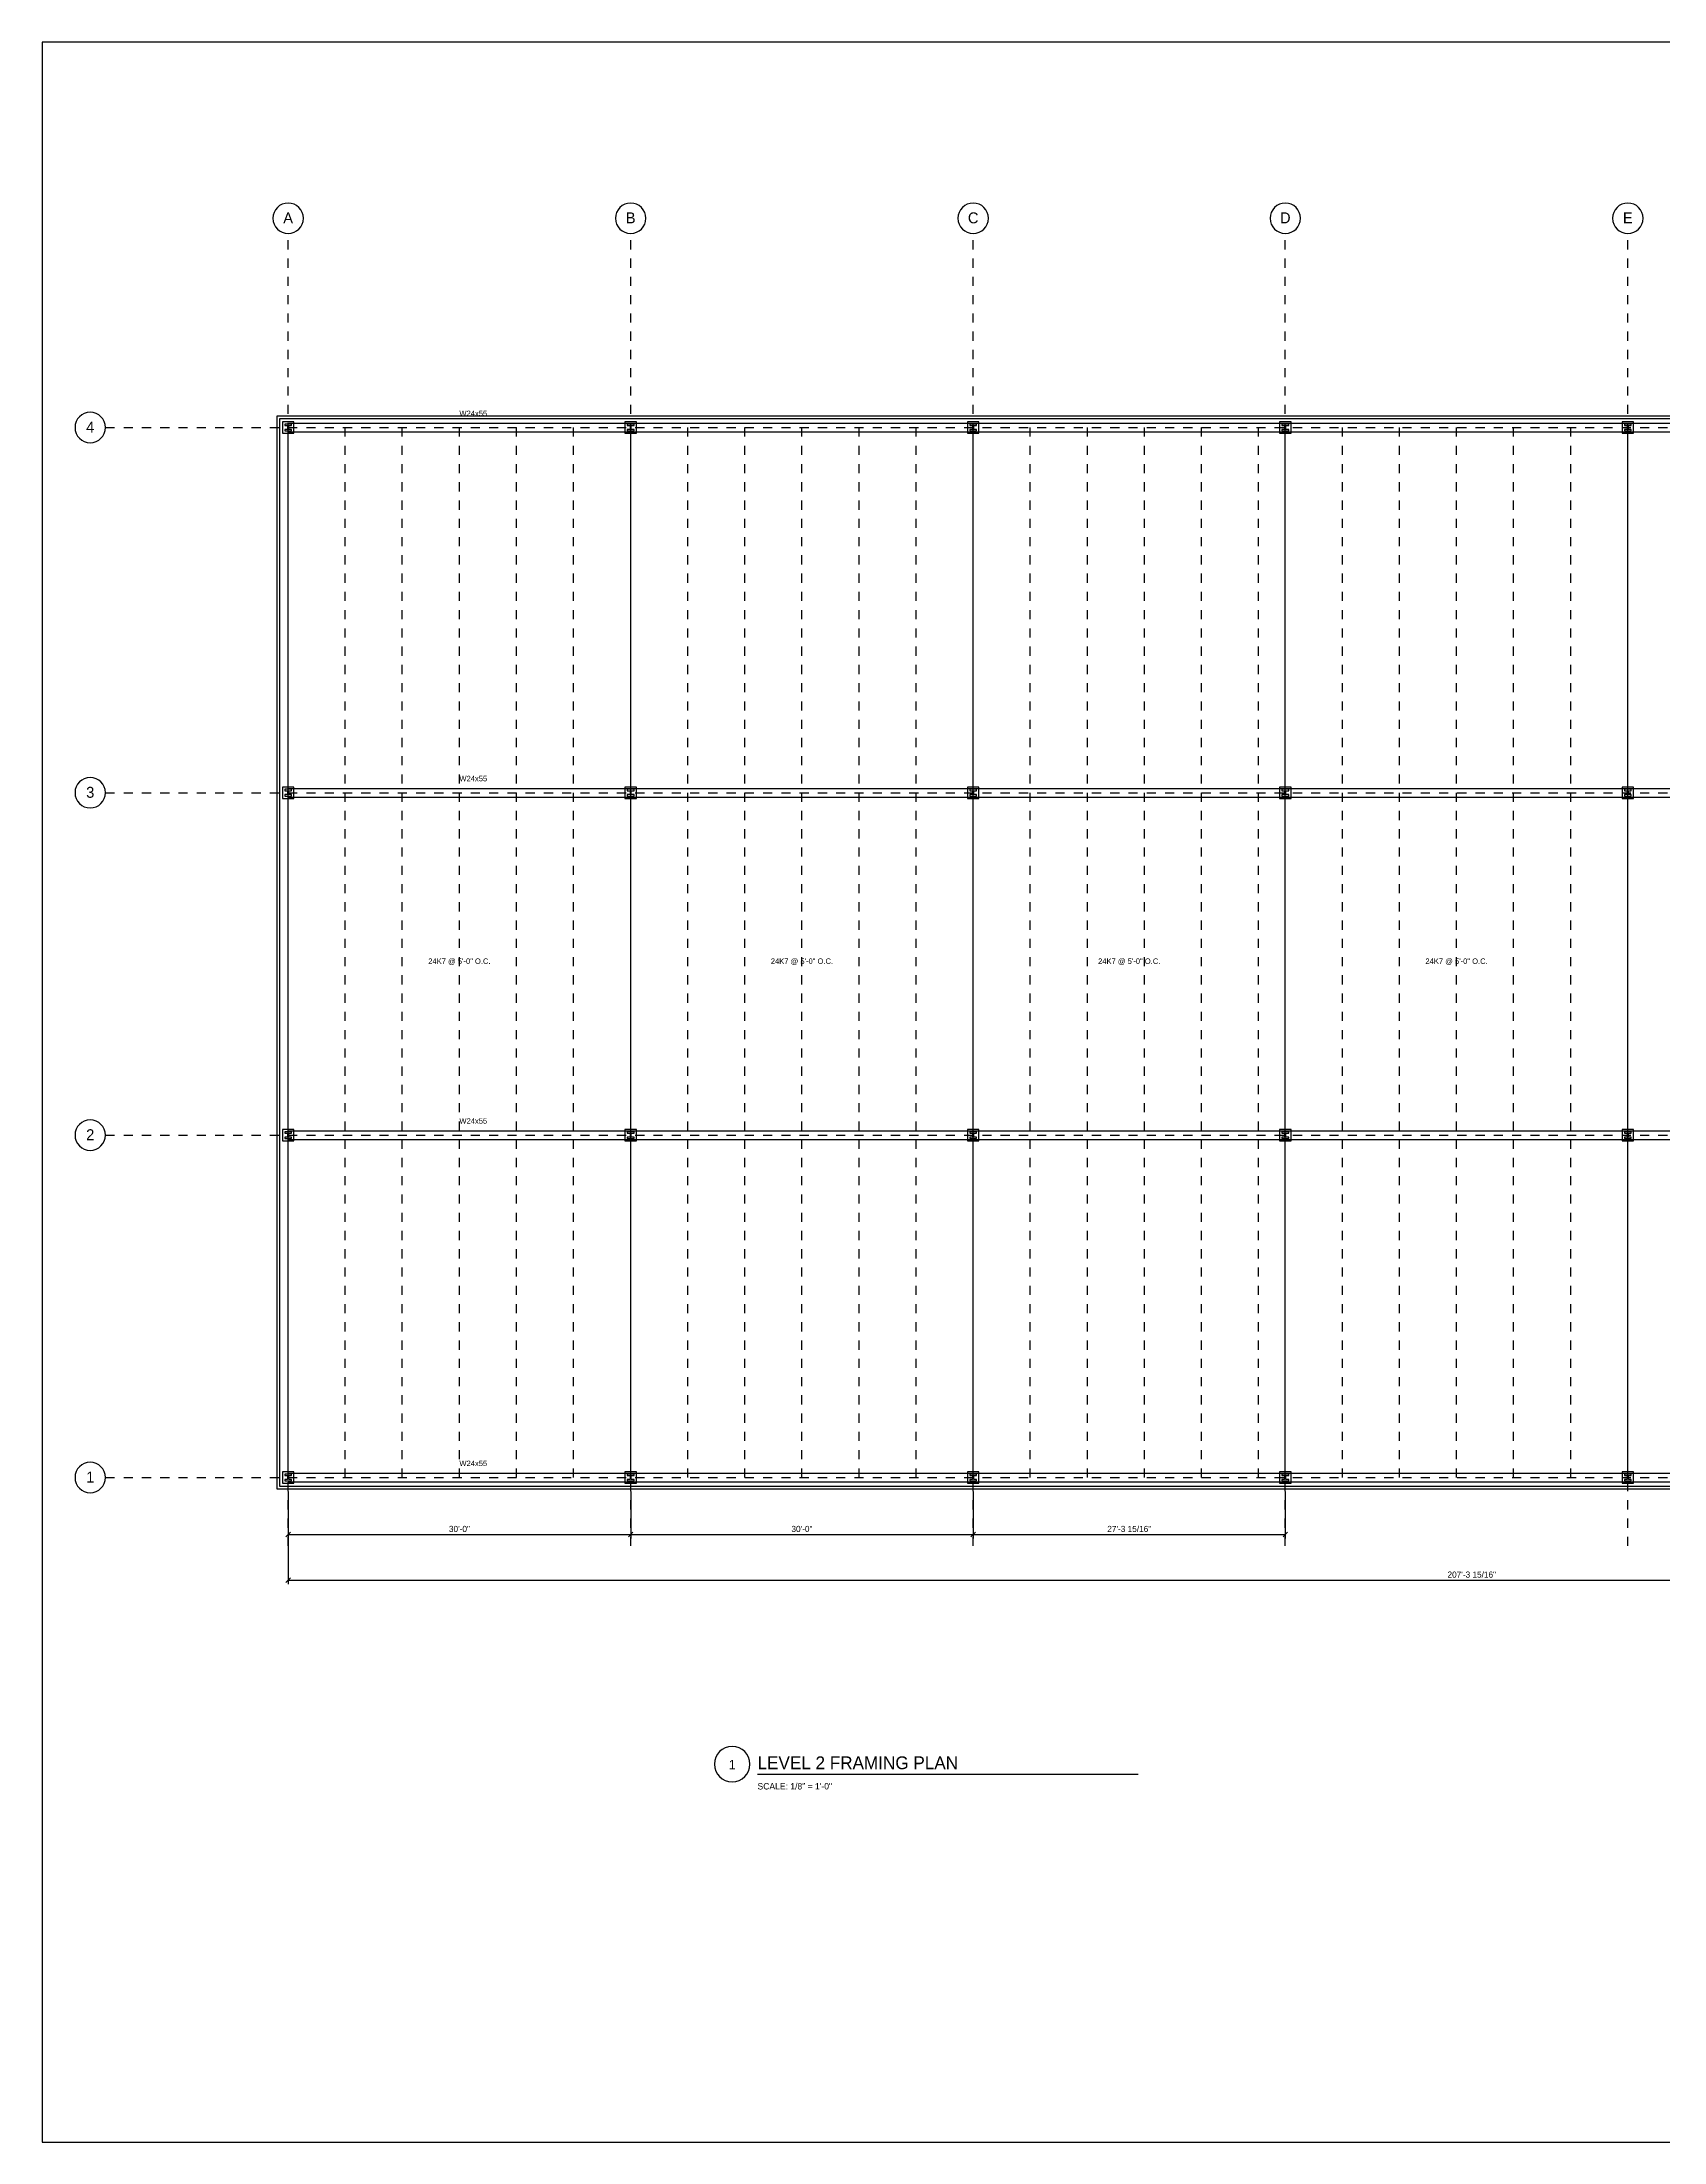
# Model space of a CAD drawing. Header units: inches. Extents: x 0.5 to 35.5, y 0.5 to 23.5.
# Drawn here: x 0.5 to 18.26, y 0.5 to 23.5 of the extents above; entities that cross this region are included whole.
import ezdxf
from ezdxf.enums import TextEntityAlignment as Align

# ---------------------------------------------------------------- set-up
doc = ezdxf.new("R2010")
doc.units = ezdxf.units.IN
doc.linetypes.add('DASHED', pattern=[0.125, 0.0833, -0.0417])
for name, color, linetype in [('A-ANNO-DIMS', 7, 'CONTINUOUS'), ('A-ANNO-SYMB', 1, 'CONTINUOUS'), ('A-ANNO-TEXT', 2, 'CONTINUOUS'), ('A-COLS', 5, 'CONTINUOUS'), ('G-ANNO-TTLB', 3, 'CONTINUOUS'), ('S-ANNO', 4, 'CONTINUOUS'), ('S-BEAM', 2, 'CONTINUOUS'), ('S-GRID', 1, 'CONTINUOUS'), ('S-JOIS', 3, 'CONTINUOUS'), ('S-SLAB', 6, 'CONTINUOUS')]:
    doc.layers.add(name, color=color, linetype=linetype)

msp = doc.modelspace()

# ---------------------------------------------------------------- linework, layer by layer
at = {"layer": 'A-ANNO-DIMS'}
for p, q in [((3.19444, 7.625), (3.19444, 6.61111)), ((3.19444, 7.625), (3.19444, 7.11111)), ((6.94444, 7.625), (6.94444, 7.11111)), ((6.94444, 7.625), (6.94444, 7.11111)), ((10.69444, 7.625), (10.69444, 7.11111)), ((10.69444, 7.625), (10.69444, 7.11111)), ((14.11069, 7.625), (14.11069, 7.11111)), ((3.16989, 7.12823), (3.219, 7.17733)), ((3.19444, 7.15278), (6.94444, 7.15278)), ((6.91989, 7.12823), (6.969, 7.17733)), ((6.91989, 7.12823), (6.969, 7.17733)), ((6.94444, 7.15278), (10.69444, 7.15278)), ((10.66989, 7.12823), (10.719, 7.17733)), ((10.66989, 7.12823), (10.719, 7.17733)), ((10.69444, 7.15278), (14.11069, 7.15278)), ((14.08614, 7.12823), (14.13525, 7.17733)), ((3.16989, 6.62823), (3.219, 6.67733)), ((3.19444, 6.65278), (29.11069, 6.65278))]:
    msp.add_line(p, q, dxfattribs=at)
at = {"layer": 'A-ANNO-SYMB'}
for p, q in [((8.05556, 4.83333), (8.01637, 4.82938)), ((8.09474, 4.82938), (8.05556, 4.83333)), ((7.86506, 4.67808), (7.86111, 4.63889)), ((7.86111, 4.63889), (7.86506, 4.5997)), ((7.87639, 4.71458), (7.86506, 4.67808)), ((7.89432, 4.7476), (7.87639, 4.71458)), ((7.91806, 4.77638), (7.89432, 4.7476)), ((7.94684, 4.80013), (7.91806, 4.77638)), ((7.97987, 4.81805), (7.94684, 4.80013)), ((8.01637, 4.82938), (7.97987, 4.81805)), ((8.13124, 4.81805), (8.09474, 4.82938)), ((8.16427, 4.80013), (8.13124, 4.81805)), ((8.19305, 4.77638), (8.16427, 4.80013)), ((8.21679, 4.7476), (8.19305, 4.77638)), ((8.23472, 4.71458), (8.21679, 4.7476)), ((8.24605, 4.67808), (8.23472, 4.71458)), ((8.25, 4.63889), (8.24605, 4.67808)), ((8.24605, 4.5997), (8.25, 4.63889)), ((7.86506, 4.5997), (7.87639, 4.5632)), ((7.87639, 4.5632), (7.89432, 4.53017)), ((7.89432, 4.53017), (7.91806, 4.5014)), ((7.91806, 4.5014), (7.94684, 4.47765)), ((7.94684, 4.47765), (7.97987, 4.45972)), ((7.97987, 4.45972), (8.01637, 4.44839)), ((8.01637, 4.44839), (8.05556, 4.44444)), ((8.05556, 4.44444), (8.09474, 4.44839)), ((8.09474, 4.44839), (8.13124, 4.45972)), ((8.13124, 4.45972), (8.16427, 4.47765)), ((8.16427, 4.47765), (8.19305, 4.5014)), ((8.19305, 4.5014), (8.21679, 4.53017)), ((8.21679, 4.53017), (8.23472, 4.5632)), ((8.23472, 4.5632), (8.24605, 4.5997))]:
    msp.add_line(p, q, dxfattribs=at)
at = {"layer": 'A-ANNO-TEXT'}
msp.add_line((8.33333, 4.52778), (12.5, 4.52778), dxfattribs=at)
at = {"layer": 'A-COLS'}
for p, q in [((3.25694, 19.34028), (3.13194, 19.34028)), ((3.13194, 19.34028), (3.13194, 19.21528)), ((3.25694, 19.21528), (3.25694, 19.34028)), ((7.00694, 19.34028), (6.88194, 19.34028)), ((6.88194, 19.34028), (6.88194, 19.21528)), ((7.00694, 19.21528), (7.00694, 19.34028)), ((10.75694, 19.34028), (10.63194, 19.34028)), ((10.63194, 19.34028), (10.63194, 19.21528)), ((10.75694, 19.21528), (10.75694, 19.34028)), ((14.17361, 19.34028), (14.04861, 19.34028)), ((14.04861, 19.34028), (14.04861, 19.21528)), ((14.17361, 19.21528), (14.17361, 19.34028)), ((17.92361, 19.34028), (17.79861, 19.34028)), ((17.79861, 19.34028), (17.79861, 19.21528)), ((17.92361, 19.21528), (17.92361, 19.34028)), ((3.13194, 19.21528), (3.25694, 19.21528)), ((3.23194, 19.31528), (3.15694, 19.31528)), ((3.15694, 19.31528), (3.15694, 19.29861)), ((3.15694, 19.29861), (3.1875, 19.29861)), ((3.1875, 19.25694), (3.15694, 19.25694)), ((3.15694, 19.25694), (3.15694, 19.24028)), ((3.15694, 19.24028), (3.23194, 19.24028)), ((3.1875, 19.29861), (3.1875, 19.25694)), ((3.20139, 19.25694), (3.20139, 19.29861)), ((3.20139, 19.29861), (3.23194, 19.29861)), ((3.23194, 19.25694), (3.20139, 19.25694)), ((3.23194, 19.29861), (3.23194, 19.31528)), ((3.23194, 19.24028), (3.23194, 19.25694)), ((6.88194, 19.21528), (7.00694, 19.21528)), ((6.98194, 19.31528), (6.90694, 19.31528)), ((6.90694, 19.31528), (6.90694, 19.29861)), ((6.90694, 19.29861), (6.9375, 19.29861)), ((6.9375, 19.25694), (6.90694, 19.25694)), ((6.90694, 19.25694), (6.90694, 19.24028)), ((6.90694, 19.24028), (6.98194, 19.24028)), ((6.9375, 19.29861), (6.9375, 19.25694)), ((6.95139, 19.25694), (6.95139, 19.29861)), ((6.95139, 19.29861), (6.98194, 19.29861)), ((6.98194, 19.25694), (6.95139, 19.25694)), ((6.98194, 19.29861), (6.98194, 19.31528)), ((6.98194, 19.24028), (6.98194, 19.25694)), ((10.63194, 19.21528), (10.75694, 19.21528)), ((10.73194, 19.31528), (10.65694, 19.31528)), ((10.65694, 19.31528), (10.65694, 19.29861)), ((10.65694, 19.29861), (10.6875, 19.29861)), ((10.6875, 19.25694), (10.65694, 19.25694)), ((10.65694, 19.25694), (10.65694, 19.24028)), ((10.65694, 19.24028), (10.73194, 19.24028)), ((10.6875, 19.29861), (10.6875, 19.25694)), ((10.70139, 19.25694), (10.70139, 19.29861)), ((10.70139, 19.29861), (10.73194, 19.29861)), ((10.73194, 19.25694), (10.70139, 19.25694)), ((10.73194, 19.29861), (10.73194, 19.31528)), ((10.73194, 19.24028), (10.73194, 19.25694)), ((14.04861, 19.21528), (14.17361, 19.21528)), ((14.14861, 19.31528), (14.07361, 19.31528)), ((14.07361, 19.31528), (14.07361, 19.29861)), ((14.07361, 19.29861), (14.10417, 19.29861)), ((14.10417, 19.25694), (14.07361, 19.25694)), ((14.07361, 19.25694), (14.07361, 19.24028)), ((14.07361, 19.24028), (14.14861, 19.24028)), ((14.10417, 19.29861), (14.10417, 19.25694)), ((14.11806, 19.25694), (14.11806, 19.29861)), ((14.11806, 19.29861), (14.14861, 19.29861)), ((14.14861, 19.25694), (14.11806, 19.25694)), ((14.14861, 19.29861), (14.14861, 19.31528)), ((14.14861, 19.24028), (14.14861, 19.25694)), ((17.79861, 19.21528), (17.92361, 19.21528)), ((17.89861, 19.31528), (17.82361, 19.31528)), ((17.82361, 19.31528), (17.82361, 19.29861)), ((17.82361, 19.29861), (17.85417, 19.29861)), ((17.85417, 19.25694), (17.82361, 19.25694)), ((17.82361, 19.25694), (17.82361, 19.24028)), ((17.82361, 19.24028), (17.89861, 19.24028)), ((17.85417, 19.29861), (17.85417, 19.25694)), ((17.86806, 19.25694), (17.86806, 19.29861)), ((17.86806, 19.29861), (17.89861, 19.29861)), ((17.89861, 19.25694), (17.86806, 19.25694)), ((17.89861, 19.29861), (17.89861, 19.31528)), ((17.89861, 19.24028), (17.89861, 19.25694)), ((3.25694, 15.34028), (3.13194, 15.34028)), ((3.13194, 15.34028), (3.13194, 15.21528)), ((3.13194, 15.21528), (3.25694, 15.21528)), ((3.23194, 15.31528), (3.15694, 15.31528)), ((3.15694, 15.31528), (3.15694, 15.29861)), ((3.15694, 15.29861), (3.1875, 15.29861)), ((3.1875, 15.25694), (3.15694, 15.25694)), ((3.15694, 15.25694), (3.15694, 15.24028)), ((3.15694, 15.24028), (3.23194, 15.24028)), ((3.1875, 15.29861), (3.1875, 15.25694)), ((3.20139, 15.25694), (3.20139, 15.29861)), ((3.20139, 15.29861), (3.23194, 15.29861)), ((3.23194, 15.25694), (3.20139, 15.25694)), ((3.23194, 15.29861), (3.23194, 15.31528)), ((3.23194, 15.24028), (3.23194, 15.25694)), ((3.25694, 15.21528), (3.25694, 15.34028)), ((7.00694, 15.34028), (6.88194, 15.34028)), ((6.88194, 15.34028), (6.88194, 15.21528)), ((6.88194, 15.21528), (7.00694, 15.21528)), ((6.98194, 15.31528), (6.90694, 15.31528)), ((6.90694, 15.31528), (6.90694, 15.29861)), ((6.90694, 15.29861), (6.9375, 15.29861)), ((6.9375, 15.25694), (6.90694, 15.25694)), ((6.90694, 15.25694), (6.90694, 15.24028)), ((6.90694, 15.24028), (6.98194, 15.24028)), ((6.9375, 15.29861), (6.9375, 15.25694)), ((6.95139, 15.25694), (6.95139, 15.29861)), ((6.95139, 15.29861), (6.98194, 15.29861)), ((6.98194, 15.25694), (6.95139, 15.25694)), ((6.98194, 15.29861), (6.98194, 15.31528)), ((6.98194, 15.24028), (6.98194, 15.25694)), ((7.00694, 15.21528), (7.00694, 15.34028)), ((10.75694, 15.34028), (10.63194, 15.34028)), ((10.63194, 15.34028), (10.63194, 15.21528)), ((10.63194, 15.21528), (10.75694, 15.21528)), ((10.73194, 15.31528), (10.65694, 15.31528)), ((10.65694, 15.31528), (10.65694, 15.29861)), ((10.65694, 15.29861), (10.6875, 15.29861)), ((10.6875, 15.25694), (10.65694, 15.25694)), ((10.65694, 15.25694), (10.65694, 15.24028)), ((10.65694, 15.24028), (10.73194, 15.24028)), ((10.6875, 15.29861), (10.6875, 15.25694)), ((10.70139, 15.25694), (10.70139, 15.29861)), ((10.70139, 15.29861), (10.73194, 15.29861)), ((10.73194, 15.25694), (10.70139, 15.25694)), ((10.73194, 15.29861), (10.73194, 15.31528)), ((10.73194, 15.24028), (10.73194, 15.25694)), ((10.75694, 15.21528), (10.75694, 15.34028)), ((14.17361, 15.34028), (14.04861, 15.34028)), ((14.04861, 15.34028), (14.04861, 15.21528)), ((14.04861, 15.21528), (14.17361, 15.21528)), ((14.14861, 15.31528), (14.07361, 15.31528)), ((14.07361, 15.31528), (14.07361, 15.29861)), ((14.07361, 15.29861), (14.10417, 15.29861)), ((14.10417, 15.25694), (14.07361, 15.25694)), ((14.07361, 15.25694), (14.07361, 15.24028)), ((14.07361, 15.24028), (14.14861, 15.24028)), ((14.10417, 15.29861), (14.10417, 15.25694)), ((14.11806, 15.25694), (14.11806, 15.29861)), ((14.11806, 15.29861), (14.14861, 15.29861)), ((14.14861, 15.25694), (14.11806, 15.25694)), ((14.14861, 15.29861), (14.14861, 15.31528)), ((14.14861, 15.24028), (14.14861, 15.25694)), ((14.17361, 15.21528), (14.17361, 15.34028)), ((17.92361, 15.34028), (17.79861, 15.34028)), ((17.79861, 15.34028), (17.79861, 15.21528)), ((17.79861, 15.21528), (17.92361, 15.21528)), ((17.89861, 15.31528), (17.82361, 15.31528)), ((17.82361, 15.31528), (17.82361, 15.29861)), ((17.82361, 15.29861), (17.85417, 15.29861)), ((17.85417, 15.25694), (17.82361, 15.25694)), ((17.82361, 15.25694), (17.82361, 15.24028)), ((17.82361, 15.24028), (17.89861, 15.24028)), ((17.85417, 15.29861), (17.85417, 15.25694)), ((17.86806, 15.25694), (17.86806, 15.29861)), ((17.86806, 15.29861), (17.89861, 15.29861)), ((17.89861, 15.25694), (17.86806, 15.25694)), ((17.89861, 15.29861), (17.89861, 15.31528)), ((17.89861, 15.24028), (17.89861, 15.25694)), ((17.92361, 15.21528), (17.92361, 15.34028)), ((3.25694, 11.59028), (3.13194, 11.59028)), ((3.13194, 11.59028), (3.13194, 11.46528)), ((3.23194, 11.56528), (3.15694, 11.56528)), ((3.15694, 11.56528), (3.15694, 11.54861)), ((3.15694, 11.54861), (3.1875, 11.54861)), ((3.1875, 11.50694), (3.15694, 11.50694)), ((3.15694, 11.50694), (3.15694, 11.49028)), ((3.1875, 11.54861), (3.1875, 11.50694)), ((3.20139, 11.50694), (3.20139, 11.54861)), ((3.20139, 11.54861), (3.23194, 11.54861)), ((3.23194, 11.50694), (3.20139, 11.50694)), ((3.23194, 11.54861), (3.23194, 11.56528)), ((3.23194, 11.49028), (3.23194, 11.50694)), ((3.25694, 11.46528), (3.25694, 11.59028)), ((7.00694, 11.59028), (6.88194, 11.59028)), ((6.88194, 11.59028), (6.88194, 11.46528)), ((6.98194, 11.56528), (6.90694, 11.56528)), ((6.90694, 11.56528), (6.90694, 11.54861)), ((6.90694, 11.54861), (6.9375, 11.54861)), ((6.9375, 11.50694), (6.90694, 11.50694)), ((6.90694, 11.50694), (6.90694, 11.49028)), ((6.9375, 11.54861), (6.9375, 11.50694)), ((6.95139, 11.50694), (6.95139, 11.54861)), ((6.95139, 11.54861), (6.98194, 11.54861)), ((6.98194, 11.50694), (6.95139, 11.50694)), ((6.98194, 11.54861), (6.98194, 11.56528)), ((6.98194, 11.49028), (6.98194, 11.50694)), ((7.00694, 11.46528), (7.00694, 11.59028)), ((10.75694, 11.59028), (10.63194, 11.59028)), ((10.63194, 11.59028), (10.63194, 11.46528)), ((10.73194, 11.56528), (10.65694, 11.56528)), ((10.65694, 11.56528), (10.65694, 11.54861)), ((10.65694, 11.54861), (10.6875, 11.54861)), ((10.6875, 11.50694), (10.65694, 11.50694)), ((10.65694, 11.50694), (10.65694, 11.49028)), ((10.6875, 11.54861), (10.6875, 11.50694)), ((10.70139, 11.50694), (10.70139, 11.54861)), ((10.70139, 11.54861), (10.73194, 11.54861)), ((10.73194, 11.50694), (10.70139, 11.50694)), ((10.73194, 11.54861), (10.73194, 11.56528)), ((10.73194, 11.49028), (10.73194, 11.50694)), ((10.75694, 11.46528), (10.75694, 11.59028)), ((14.17361, 11.59028), (14.04861, 11.59028)), ((14.04861, 11.59028), (14.04861, 11.46528)), ((14.14861, 11.56528), (14.07361, 11.56528)), ((14.07361, 11.56528), (14.07361, 11.54861)), ((14.07361, 11.54861), (14.10417, 11.54861)), ((14.10417, 11.50694), (14.07361, 11.50694)), ((14.07361, 11.50694), (14.07361, 11.49028)), ((14.10417, 11.54861), (14.10417, 11.50694)), ((14.11806, 11.50694), (14.11806, 11.54861)), ((14.11806, 11.54861), (14.14861, 11.54861)), ((14.14861, 11.50694), (14.11806, 11.50694)), ((14.14861, 11.54861), (14.14861, 11.56528)), ((14.14861, 11.49028), (14.14861, 11.50694)), ((14.17361, 11.46528), (14.17361, 11.59028)), ((17.92361, 11.59028), (17.79861, 11.59028)), ((17.79861, 11.59028), (17.79861, 11.46528)), ((17.89861, 11.56528), (17.82361, 11.56528)), ((17.82361, 11.56528), (17.82361, 11.54861)), ((17.82361, 11.54861), (17.85417, 11.54861)), ((17.85417, 11.50694), (17.82361, 11.50694)), ((17.82361, 11.50694), (17.82361, 11.49028)), ((17.85417, 11.54861), (17.85417, 11.50694)), ((17.86806, 11.50694), (17.86806, 11.54861)), ((17.86806, 11.54861), (17.89861, 11.54861)), ((17.89861, 11.50694), (17.86806, 11.50694)), ((17.89861, 11.54861), (17.89861, 11.56528)), ((17.89861, 11.49028), (17.89861, 11.50694)), ((17.92361, 11.46528), (17.92361, 11.59028)), ((3.13194, 11.46528), (3.25694, 11.46528)), ((3.15694, 11.49028), (3.23194, 11.49028)), ((6.88194, 11.46528), (7.00694, 11.46528)), ((6.90694, 11.49028), (6.98194, 11.49028)), ((10.63194, 11.46528), (10.75694, 11.46528)), ((10.65694, 11.49028), (10.73194, 11.49028)), ((14.04861, 11.46528), (14.17361, 11.46528)), ((14.07361, 11.49028), (14.14861, 11.49028)), ((17.79861, 11.46528), (17.92361, 11.46528)), ((17.82361, 11.49028), (17.89861, 11.49028)), ((3.25694, 7.84028), (3.13194, 7.84028)), ((3.13194, 7.84028), (3.13194, 7.71528)), ((3.25694, 7.71528), (3.25694, 7.84028)), ((7.00694, 7.84028), (6.88194, 7.84028)), ((6.88194, 7.84028), (6.88194, 7.71528)), ((7.00694, 7.71528), (7.00694, 7.84028)), ((10.75694, 7.84028), (10.63194, 7.84028)), ((10.63194, 7.84028), (10.63194, 7.71528)), ((10.75694, 7.71528), (10.75694, 7.84028)), ((14.17361, 7.84028), (14.04861, 7.84028)), ((14.04861, 7.84028), (14.04861, 7.71528)), ((14.17361, 7.71528), (14.17361, 7.84028)), ((17.92361, 7.84028), (17.79861, 7.84028)), ((17.79861, 7.84028), (17.79861, 7.71528)), ((17.92361, 7.71528), (17.92361, 7.84028)), ((3.13194, 7.71528), (3.25694, 7.71528)), ((3.23194, 7.81528), (3.15694, 7.81528)), ((3.15694, 7.81528), (3.15694, 7.79861)), ((3.15694, 7.79861), (3.1875, 7.79861)), ((3.1875, 7.75694), (3.15694, 7.75694)), ((3.15694, 7.75694), (3.15694, 7.74028)), ((3.15694, 7.74028), (3.23194, 7.74028)), ((3.1875, 7.79861), (3.1875, 7.75694)), ((3.20139, 7.75694), (3.20139, 7.79861)), ((3.20139, 7.79861), (3.23194, 7.79861)), ((3.23194, 7.75694), (3.20139, 7.75694)), ((3.23194, 7.79861), (3.23194, 7.81528)), ((3.23194, 7.74028), (3.23194, 7.75694)), ((6.88194, 7.71528), (7.00694, 7.71528)), ((6.98194, 7.81528), (6.90694, 7.81528)), ((6.90694, 7.81528), (6.90694, 7.79861)), ((6.90694, 7.79861), (6.9375, 7.79861)), ((6.9375, 7.75694), (6.90694, 7.75694)), ((6.90694, 7.75694), (6.90694, 7.74028)), ((6.90694, 7.74028), (6.98194, 7.74028)), ((6.9375, 7.79861), (6.9375, 7.75694)), ((6.95139, 7.75694), (6.95139, 7.79861)), ((6.95139, 7.79861), (6.98194, 7.79861)), ((6.98194, 7.75694), (6.95139, 7.75694)), ((6.98194, 7.79861), (6.98194, 7.81528)), ((6.98194, 7.74028), (6.98194, 7.75694)), ((10.63194, 7.71528), (10.75694, 7.71528)), ((10.73194, 7.81528), (10.65694, 7.81528)), ((10.65694, 7.81528), (10.65694, 7.79861)), ((10.65694, 7.79861), (10.6875, 7.79861)), ((10.6875, 7.75694), (10.65694, 7.75694)), ((10.65694, 7.75694), (10.65694, 7.74028)), ((10.65694, 7.74028), (10.73194, 7.74028)), ((10.6875, 7.79861), (10.6875, 7.75694)), ((10.70139, 7.75694), (10.70139, 7.79861)), ((10.70139, 7.79861), (10.73194, 7.79861)), ((10.73194, 7.75694), (10.70139, 7.75694)), ((10.73194, 7.79861), (10.73194, 7.81528)), ((10.73194, 7.74028), (10.73194, 7.75694)), ((14.04861, 7.71528), (14.17361, 7.71528)), ((14.14861, 7.81528), (14.07361, 7.81528)), ((14.07361, 7.81528), (14.07361, 7.79861)), ((14.07361, 7.79861), (14.10417, 7.79861)), ((14.10417, 7.75694), (14.07361, 7.75694)), ((14.07361, 7.75694), (14.07361, 7.74028)), ((14.07361, 7.74028), (14.14861, 7.74028)), ((14.10417, 7.79861), (14.10417, 7.75694)), ((14.11806, 7.75694), (14.11806, 7.79861)), ((14.11806, 7.79861), (14.14861, 7.79861)), ((14.14861, 7.75694), (14.11806, 7.75694)), ((14.14861, 7.79861), (14.14861, 7.81528)), ((14.14861, 7.74028), (14.14861, 7.75694)), ((17.79861, 7.71528), (17.92361, 7.71528)), ((17.89861, 7.81528), (17.82361, 7.81528)), ((17.82361, 7.81528), (17.82361, 7.79861)), ((17.82361, 7.79861), (17.85417, 7.79861)), ((17.85417, 7.75694), (17.82361, 7.75694)), ((17.82361, 7.75694), (17.82361, 7.74028)), ((17.82361, 7.74028), (17.89861, 7.74028)), ((17.85417, 7.79861), (17.85417, 7.75694)), ((17.86806, 7.75694), (17.86806, 7.79861)), ((17.86806, 7.79861), (17.89861, 7.79861)), ((17.89861, 7.75694), (17.86806, 7.75694)), ((17.89861, 7.79861), (17.89861, 7.81528)), ((17.89861, 7.74028), (17.89861, 7.75694))]:
    msp.add_line(p, q, dxfattribs=at)
at = {"layer": 'G-ANNO-TTLB'}
for p, q in [((35.5, 23.5), (0.5, 23.5)), ((0.5, 23.5), (0.5, 0.5)), ((0.5, 0.5), (35.5, 0.5))]:
    msp.add_line(p, q, dxfattribs=at)
at = {"layer": 'S-BEAM'}
for p, q in [((3.19444, 19.32465), (29.11111, 19.32465)), ((3.19444, 7.77778), (3.19444, 19.27778)), ((3.19444, 19.2309), (29.11111, 19.2309)), ((6.94444, 7.77778), (6.94444, 19.27778)), ((10.69444, 7.77778), (10.69444, 19.27778)), ((14.11111, 7.77778), (14.11111, 19.27778)), ((17.86111, 7.77778), (17.86111, 19.27778)), ((3.19444, 15.32465), (29.11111, 15.32465)), ((3.19444, 15.2309), (29.11111, 15.2309)), ((3.19444, 11.57465), (29.11111, 11.57465)), ((3.19444, 11.4809), (29.11111, 11.4809)), ((3.19444, 7.82465), (29.11111, 7.82465)), ((3.19444, 7.7309), (29.11111, 7.7309))]:
    msp.add_line(p, q, dxfattribs=at)
at = {"layer": 'S-GRID'}
for p, q in [((3.04088, 21.63432), (3.03116, 21.60303)), ((3.05624, 21.66263), (3.04088, 21.63432)), ((3.07659, 21.6873), (3.05624, 21.66263)), ((3.10126, 21.70765), (3.07659, 21.6873)), ((3.12957, 21.72301), (3.10126, 21.70765)), ((3.16086, 21.73273), (3.12957, 21.72301)), ((3.19444, 21.73611), (3.16086, 21.73273)), ((3.22803, 21.73273), (3.19444, 21.73611)), ((3.25932, 21.72301), (3.22803, 21.73273)), ((3.28763, 21.70765), (3.25932, 21.72301)), ((3.3123, 21.6873), (3.28763, 21.70765)), ((3.33265, 21.66263), (3.3123, 21.6873)), ((3.34801, 21.63432), (3.33265, 21.66263)), ((3.35773, 21.60303), (3.34801, 21.63432)), ((6.79088, 21.63432), (6.78116, 21.60303)), ((6.80624, 21.66263), (6.79088, 21.63432)), ((6.82659, 21.6873), (6.80624, 21.66263)), ((6.85126, 21.70765), (6.82659, 21.6873)), ((6.87957, 21.72301), (6.85126, 21.70765)), ((6.91086, 21.73273), (6.87957, 21.72301)), ((6.94444, 21.73611), (6.91086, 21.73273)), ((6.97803, 21.73273), (6.94444, 21.73611)), ((7.00932, 21.72301), (6.97803, 21.73273)), ((7.03763, 21.70765), (7.00932, 21.72301)), ((7.0623, 21.6873), (7.03763, 21.70765)), ((7.08265, 21.66263), (7.0623, 21.6873)), ((7.09801, 21.63432), (7.08265, 21.66263)), ((7.10773, 21.60303), (7.09801, 21.63432)), ((10.54088, 21.63432), (10.53116, 21.60303)), ((10.55624, 21.66263), (10.54088, 21.63432)), ((10.57659, 21.6873), (10.55624, 21.66263)), ((10.60126, 21.70765), (10.57659, 21.6873)), ((10.62957, 21.72301), (10.60126, 21.70765)), ((10.66086, 21.73273), (10.62957, 21.72301)), ((10.69444, 21.73611), (10.66086, 21.73273)), ((10.72803, 21.73273), (10.69444, 21.73611)), ((10.75932, 21.72301), (10.72803, 21.73273)), ((10.78763, 21.70765), (10.75932, 21.72301)), ((10.8123, 21.6873), (10.78763, 21.70765)), ((10.83265, 21.66263), (10.8123, 21.6873)), ((10.84801, 21.63432), (10.83265, 21.66263)), ((10.85773, 21.60303), (10.84801, 21.63432)), ((13.95754, 21.63432), (13.94783, 21.60303)), ((13.97291, 21.66263), (13.95754, 21.63432)), ((13.99326, 21.6873), (13.97291, 21.66263)), ((14.01793, 21.70765), (13.99326, 21.6873)), ((14.04624, 21.72301), (14.01793, 21.70765)), ((14.07752, 21.73273), (14.04624, 21.72301)), ((14.11111, 21.73611), (14.07752, 21.73273)), ((14.1447, 21.73273), (14.11111, 21.73611)), ((14.17599, 21.72301), (14.1447, 21.73273)), ((14.2043, 21.70765), (14.17599, 21.72301)), ((14.22896, 21.6873), (14.2043, 21.70765)), ((14.24931, 21.66263), (14.22896, 21.6873)), ((14.26468, 21.63432), (14.24931, 21.66263)), ((14.27439, 21.60303), (14.26468, 21.63432)), ((17.70754, 21.63432), (17.69783, 21.60303)), ((17.72291, 21.66263), (17.70754, 21.63432)), ((17.74326, 21.6873), (17.72291, 21.66263)), ((17.76793, 21.70765), (17.74326, 21.6873)), ((17.79624, 21.72301), (17.76793, 21.70765)), ((17.82752, 21.73273), (17.79624, 21.72301)), ((17.86111, 21.73611), (17.82752, 21.73273)), ((17.8947, 21.73273), (17.86111, 21.73611)), ((17.92599, 21.72301), (17.8947, 21.73273)), ((17.9543, 21.70765), (17.92599, 21.72301)), ((17.97896, 21.6873), (17.9543, 21.70765)), ((17.99931, 21.66263), (17.97896, 21.6873)), ((18.01468, 21.63432), (17.99931, 21.66263)), ((18.02439, 21.60303), (18.01468, 21.63432)), ((3.03116, 21.60303), (3.02778, 21.56944)), ((3.02778, 21.56944), (3.03116, 21.53586)), ((3.03116, 21.53586), (3.04088, 21.50457)), ((3.04088, 21.50457), (3.05624, 21.47626)), ((3.05624, 21.47626), (3.07659, 21.45159)), ((3.07659, 21.45159), (3.10126, 21.43124)), ((3.10126, 21.43124), (3.12957, 21.41588)), ((3.12957, 21.41588), (3.16086, 21.40616)), ((3.16086, 21.40616), (3.19444, 21.40278)), ((3.19444, 21.40278), (3.22803, 21.40616)), ((3.22803, 21.40616), (3.25932, 21.41588)), ((3.25932, 21.41588), (3.28763, 21.43124)), ((3.28763, 21.43124), (3.3123, 21.45159)), ((3.3123, 21.45159), (3.33265, 21.47626)), ((3.33265, 21.47626), (3.34801, 21.50457)), ((3.34801, 21.50457), (3.35773, 21.53586)), ((3.36111, 21.56944), (3.35773, 21.60303)), ((3.35773, 21.53586), (3.36111, 21.56944)), ((6.78116, 21.60303), (6.77778, 21.56944)), ((6.77778, 21.56944), (6.78116, 21.53586)), ((6.78116, 21.53586), (6.79088, 21.50457)), ((6.79088, 21.50457), (6.80624, 21.47626)), ((6.80624, 21.47626), (6.82659, 21.45159)), ((6.82659, 21.45159), (6.85126, 21.43124)), ((6.85126, 21.43124), (6.87957, 21.41588)), ((6.87957, 21.41588), (6.91086, 21.40616)), ((6.91086, 21.40616), (6.94444, 21.40278)), ((6.94444, 21.40278), (6.97803, 21.40616)), ((6.97803, 21.40616), (7.00932, 21.41588)), ((7.00932, 21.41588), (7.03763, 21.43124)), ((7.03763, 21.43124), (7.0623, 21.45159)), ((7.0623, 21.45159), (7.08265, 21.47626)), ((7.08265, 21.47626), (7.09801, 21.50457)), ((7.09801, 21.50457), (7.10773, 21.53586)), ((7.11111, 21.56944), (7.10773, 21.60303)), ((7.10773, 21.53586), (7.11111, 21.56944)), ((10.53116, 21.60303), (10.52778, 21.56944)), ((10.52778, 21.56944), (10.53116, 21.53586)), ((10.53116, 21.53586), (10.54088, 21.50457)), ((10.54088, 21.50457), (10.55624, 21.47626)), ((10.55624, 21.47626), (10.57659, 21.45159)), ((10.57659, 21.45159), (10.60126, 21.43124)), ((10.60126, 21.43124), (10.62957, 21.41588)), ((10.62957, 21.41588), (10.66086, 21.40616)), ((10.66086, 21.40616), (10.69444, 21.40278)), ((10.69444, 21.40278), (10.72803, 21.40616)), ((10.72803, 21.40616), (10.75932, 21.41588)), ((10.75932, 21.41588), (10.78763, 21.43124)), ((10.78763, 21.43124), (10.8123, 21.45159)), ((10.8123, 21.45159), (10.83265, 21.47626)), ((10.83265, 21.47626), (10.84801, 21.50457)), ((10.84801, 21.50457), (10.85773, 21.53586)), ((10.86111, 21.56944), (10.85773, 21.60303)), ((10.85773, 21.53586), (10.86111, 21.56944)), ((13.94783, 21.60303), (13.94444, 21.56944)), ((13.94444, 21.56944), (13.94783, 21.53586)), ((13.94783, 21.53586), (13.95754, 21.50457)), ((13.95754, 21.50457), (13.97291, 21.47626)), ((13.97291, 21.47626), (13.99326, 21.45159)), ((13.99326, 21.45159), (14.01793, 21.43124)), ((14.01793, 21.43124), (14.04624, 21.41588)), ((14.04624, 21.41588), (14.07752, 21.40616)), ((14.07752, 21.40616), (14.11111, 21.40278)), ((14.11111, 21.40278), (14.1447, 21.40616)), ((14.1447, 21.40616), (14.17599, 21.41588)), ((14.17599, 21.41588), (14.2043, 21.43124)), ((14.2043, 21.43124), (14.22896, 21.45159)), ((14.22896, 21.45159), (14.24931, 21.47626)), ((14.24931, 21.47626), (14.26468, 21.50457)), ((14.26468, 21.50457), (14.27439, 21.53586)), ((14.27778, 21.56944), (14.27439, 21.60303)), ((14.27439, 21.53586), (14.27778, 21.56944)), ((17.69783, 21.60303), (17.69444, 21.56944)), ((17.69444, 21.56944), (17.69783, 21.53586)), ((17.69783, 21.53586), (17.70754, 21.50457)), ((17.70754, 21.50457), (17.72291, 21.47626)), ((17.72291, 21.47626), (17.74326, 21.45159)), ((17.74326, 21.45159), (17.76793, 21.43124)), ((17.76793, 21.43124), (17.79624, 21.41588)), ((17.79624, 21.41588), (17.82752, 21.40616)), ((17.82752, 21.40616), (17.86111, 21.40278)), ((17.86111, 21.40278), (17.8947, 21.40616)), ((17.8947, 21.40616), (17.92599, 21.41588)), ((17.92599, 21.41588), (17.9543, 21.43124)), ((17.9543, 21.43124), (17.97896, 21.45159)), ((17.97896, 21.45159), (17.99931, 21.47626)), ((17.99931, 21.47626), (18.01468, 21.50457)), ((18.01468, 21.50457), (18.02439, 21.53586)), ((18.02778, 21.56944), (18.02439, 21.60303)), ((18.02439, 21.53586), (18.02778, 21.56944)), ((0.87421, 19.34265), (0.8645, 19.31137)), ((0.88958, 19.37096), (0.87421, 19.34265)), ((0.90993, 19.39563), (0.88958, 19.37096)), ((0.93459, 19.41598), (0.90993, 19.39563)), ((0.9629, 19.43135), (0.93459, 19.41598)), ((0.99419, 19.44106), (0.9629, 19.43135)), ((1.02778, 19.44444), (0.99419, 19.44106)), ((1.06137, 19.44106), (1.02778, 19.44444)), ((1.09265, 19.43135), (1.06137, 19.44106)), ((1.12096, 19.41598), (1.09265, 19.43135)), ((1.14563, 19.39563), (1.12096, 19.41598)), ((1.16598, 19.37096), (1.14563, 19.39563)), ((1.18135, 19.34265), (1.16598, 19.37096)), ((1.19106, 19.31137), (1.18135, 19.34265)), ((0.8645, 19.31137), (0.86111, 19.27778)), ((0.86111, 19.27778), (0.8645, 19.24419)), ((0.8645, 19.24419), (0.87421, 19.2129)), ((0.87421, 19.2129), (0.88958, 19.18459)), ((0.88958, 19.18459), (0.90993, 19.15993)), ((0.90993, 19.15993), (0.93459, 19.13958)), ((0.93459, 19.13958), (0.9629, 19.12421)), ((0.9629, 19.12421), (0.99419, 19.1145)), ((0.99419, 19.1145), (1.02778, 19.11111)), ((1.02778, 19.11111), (1.06137, 19.1145)), ((1.06137, 19.1145), (1.09265, 19.12421)), ((1.09265, 19.12421), (1.12096, 19.13958)), ((1.12096, 19.13958), (1.14563, 19.15993)), ((1.14563, 19.15993), (1.16598, 19.18459)), ((1.16598, 19.18459), (1.18135, 19.2129)), ((1.18135, 19.2129), (1.19106, 19.24419)), ((1.19444, 19.27778), (1.19106, 19.31137)), ((1.19106, 19.24419), (1.19444, 19.27778)), ((0.93459, 15.41598), (0.90993, 15.39563)), ((0.9629, 15.43135), (0.93459, 15.41598)), ((0.99419, 15.44106), (0.9629, 15.43135)), ((1.02778, 15.44444), (0.99419, 15.44106)), ((1.06137, 15.44106), (1.02778, 15.44444)), ((1.09265, 15.43135), (1.06137, 15.44106)), ((1.12096, 15.41598), (1.09265, 15.43135)), ((1.14563, 15.39563), (1.12096, 15.41598)), ((0.8645, 15.31137), (0.86111, 15.27778)), ((0.86111, 15.27778), (0.8645, 15.24419)), ((0.87421, 15.34265), (0.8645, 15.31137)), ((0.8645, 15.24419), (0.87421, 15.2129)), ((0.88958, 15.37096), (0.87421, 15.34265)), ((0.87421, 15.2129), (0.88958, 15.18459)), ((0.90993, 15.39563), (0.88958, 15.37096)), ((0.88958, 15.18459), (0.90993, 15.15993)), ((1.16598, 15.37096), (1.14563, 15.39563)), ((1.14563, 15.15993), (1.16598, 15.18459)), ((1.18135, 15.34265), (1.16598, 15.37096)), ((1.16598, 15.18459), (1.18135, 15.2129)), ((1.19106, 15.31137), (1.18135, 15.34265)), ((1.18135, 15.2129), (1.19106, 15.24419)), ((1.19444, 15.27778), (1.19106, 15.31137)), ((1.19106, 15.24419), (1.19444, 15.27778)), ((0.90993, 15.15993), (0.93459, 15.13958)), ((0.93459, 15.13958), (0.9629, 15.12421)), ((0.9629, 15.12421), (0.99419, 15.1145)), ((0.99419, 15.1145), (1.02778, 15.11111)), ((1.02778, 15.11111), (1.06137, 15.1145)), ((1.06137, 15.1145), (1.09265, 15.12421)), ((1.09265, 15.12421), (1.12096, 15.13958)), ((1.12096, 15.13958), (1.14563, 15.15993)), ((0.8645, 11.56137), (0.86111, 11.52778)), ((0.86111, 11.52778), (0.8645, 11.49419)), ((0.87421, 11.59265), (0.8645, 11.56137)), ((0.88958, 11.62096), (0.87421, 11.59265)), ((0.90993, 11.64563), (0.88958, 11.62096)), ((0.93459, 11.66598), (0.90993, 11.64563)), ((0.9629, 11.68135), (0.93459, 11.66598)), ((0.99419, 11.69106), (0.9629, 11.68135)), ((1.02778, 11.69444), (0.99419, 11.69106)), ((1.06137, 11.69106), (1.02778, 11.69444)), ((1.09265, 11.68135), (1.06137, 11.69106)), ((1.12096, 11.66598), (1.09265, 11.68135)), ((1.14563, 11.64563), (1.12096, 11.66598)), ((1.16598, 11.62096), (1.14563, 11.64563)), ((1.18135, 11.59265), (1.16598, 11.62096)), ((1.19106, 11.56137), (1.18135, 11.59265)), ((1.19444, 11.52778), (1.19106, 11.56137)), ((1.19106, 11.49419), (1.19444, 11.52778)), ((0.8645, 11.49419), (0.87421, 11.4629)), ((0.87421, 11.4629), (0.88958, 11.43459)), ((0.88958, 11.43459), (0.90993, 11.40993)), ((0.90993, 11.40993), (0.93459, 11.38958)), ((0.93459, 11.38958), (0.9629, 11.37421)), ((0.9629, 11.37421), (0.99419, 11.3645)), ((0.99419, 11.3645), (1.02778, 11.36111)), ((1.02778, 11.36111), (1.06137, 11.3645)), ((1.06137, 11.3645), (1.09265, 11.37421)), ((1.09265, 11.37421), (1.12096, 11.38958)), ((1.12096, 11.38958), (1.14563, 11.40993)), ((1.14563, 11.40993), (1.16598, 11.43459)), ((1.16598, 11.43459), (1.18135, 11.4629)), ((1.18135, 11.4629), (1.19106, 11.49419)), ((0.87421, 7.84265), (0.8645, 7.81137)), ((0.88958, 7.87096), (0.87421, 7.84265)), ((0.90993, 7.89563), (0.88958, 7.87096)), ((0.93459, 7.91598), (0.90993, 7.89563)), ((0.9629, 7.93135), (0.93459, 7.91598)), ((0.99419, 7.94106), (0.9629, 7.93135)), ((1.02778, 7.94444), (0.99419, 7.94106)), ((1.06137, 7.94106), (1.02778, 7.94444)), ((1.09265, 7.93135), (1.06137, 7.94106)), ((1.12096, 7.91598), (1.09265, 7.93135)), ((1.14563, 7.89563), (1.12096, 7.91598)), ((1.16598, 7.87096), (1.14563, 7.89563)), ((1.18135, 7.84265), (1.16598, 7.87096)), ((1.19106, 7.81137), (1.18135, 7.84265)), ((0.8645, 7.81137), (0.86111, 7.77778)), ((0.86111, 7.77778), (0.8645, 7.74419)), ((0.8645, 7.74419), (0.87421, 7.7129)), ((0.87421, 7.7129), (0.88958, 7.68459)), ((0.88958, 7.68459), (0.90993, 7.65993)), ((0.90993, 7.65993), (0.93459, 7.63958)), ((0.93459, 7.63958), (0.9629, 7.62421)), ((0.9629, 7.62421), (0.99419, 7.6145)), ((0.99419, 7.6145), (1.02778, 7.61111)), ((1.02778, 7.61111), (1.06137, 7.6145)), ((1.06137, 7.6145), (1.09265, 7.62421)), ((1.09265, 7.62421), (1.12096, 7.63958)), ((1.12096, 7.63958), (1.14563, 7.65993)), ((1.14563, 7.65993), (1.16598, 7.68459)), ((1.16598, 7.68459), (1.18135, 7.7129)), ((1.18135, 7.7129), (1.19106, 7.74419)), ((1.19444, 7.77778), (1.19106, 7.81137)), ((1.19106, 7.74419), (1.19444, 7.77778))]:
    msp.add_line(p, q, dxfattribs=at)
at = {"layer": 'S-GRID', "linetype": 'DASHED'}
for p, q in [((3.19444, 7.02778), (3.19444, 21.40278)), ((6.94444, 7.02778), (6.94444, 21.40278)), ((10.69444, 7.02778), (10.69444, 21.40278)), ((14.11111, 7.02778), (14.11111, 21.40278)), ((17.86111, 7.02778), (17.86111, 21.40278)), ((1.19444, 19.27778), (29.94444, 19.27778)), ((1.19444, 15.27778), (29.94444, 15.27778)), ((1.19444, 11.52778), (29.94444, 11.52778)), ((1.19444, 7.77778), (29.94444, 7.77778))]:
    msp.add_line(p, q, dxfattribs=at)
at = {"layer": 'S-JOIS', "linetype": 'DASHED'}
for p, q in [((3.81944, 7.77778), (3.81944, 19.27778)), ((4.44444, 7.77778), (4.44444, 19.27778)), ((5.06944, 7.77778), (5.06944, 19.27778)), ((5.69444, 7.77778), (5.69444, 19.27778)), ((6.31944, 7.77778), (6.31944, 19.27778)), ((7.56944, 7.77778), (7.56944, 19.27778)), ((8.19444, 7.77778), (8.19444, 19.27778)), ((8.81944, 7.77778), (8.81944, 19.27778)), ((9.44444, 7.77778), (9.44444, 19.27778)), ((10.06944, 7.77778), (10.06944, 19.27778)), ((11.31944, 7.77778), (11.31944, 19.27778)), ((11.94444, 7.77778), (11.94444, 19.27778)), ((12.56944, 7.77778), (12.56944, 19.27778)), ((13.19444, 7.77778), (13.19444, 19.27778)), ((13.81944, 7.77778), (13.81944, 19.27778)), ((14.73611, 7.77778), (14.73611, 19.27778)), ((15.36111, 7.77778), (15.36111, 19.27778)), ((15.98611, 7.77778), (15.98611, 19.27778)), ((16.61111, 7.77778), (16.61111, 19.27778)), ((17.23611, 7.77778), (17.23611, 19.27778))]:
    msp.add_line(p, q, dxfattribs=at)
at = {"layer": 'S-SLAB'}
for p, q in [((29.23569, 19.40278), (3.06944, 19.40278)), ((3.06944, 19.40278), (3.06944, 7.65278)), ((29.20444, 19.37153), (3.10069, 19.37153)), ((3.10069, 19.37153), (3.10069, 7.68403)), ((3.06944, 7.65278), (29.23569, 7.65278)), ((3.10069, 7.68403), (29.20444, 7.68403))]:
    msp.add_line(p, q, dxfattribs=at)

# ---------------------------------------------------------------- texts
at = {"layer": 'A-ANNO-DIMS'}
for s, p in [('30\'-0"', (5.06944, 7.18056)), ('30\'-0"', (8.81944, 7.18056)), ('27\'-3 15/16"', (12.40257, 7.18056)), ('207\'-3 15/16"', (16.15257, 6.68056))]:
    msp.add_text(s, height=0.0675, dxfattribs=at).set_placement(p, align=Align.CENTER)
at = {"layer": 'A-ANNO-SYMB'}
msp.add_text('1', height=0.1, dxfattribs=at).set_placement((8.05556, 4.58333), align=Align.CENTER)
at = {"layer": 'A-ANNO-TEXT'}
for s, height, p in [('LEVEL 2 FRAMING PLAN', 0.14, (8.33333, 4.58333)), ('SCALE: 1/8" = 1\'-0"', 0.07, (8.33333, 4.36111))]:
    msp.add_text(s, height=height, dxfattribs=at).set_placement(p)
at = {"layer": 'S-ANNO'}
for p in [(5.06944, 19.40278), (5.06944, 15.40278), (5.06944, 11.65278), (5.06944, 7.90278)]:
    msp.add_text('W24x55', height=0.06, dxfattribs=at).set_placement(p)
for p in [(5.06944, 13.40278), (8.81944, 13.40278), (12.40278, 13.40278), (15.98611, 13.40278)]:
    msp.add_text('24K7 @ 5\'-0" O.C.', height=0.06, dxfattribs=at).set_placement(p, align=Align.CENTER)
at = {"layer": 'S-GRID'}
for s, p in [('A', (3.19444, 21.51389)), ('B', (6.94444, 21.51389)), ('C', (10.69444, 21.51389)), ('D', (14.11111, 21.51389)), ('E', (17.86111, 21.51389)), ('4', (1.02778, 19.22222)), ('3', (1.02778, 15.22222)), ('2', (1.02778, 11.47222)), ('1', (1.02778, 7.72222))]:
    msp.add_text(s, height=0.12, dxfattribs=at).set_placement(p, align=Align.CENTER)

doc.saveas('drawing.dxf')
